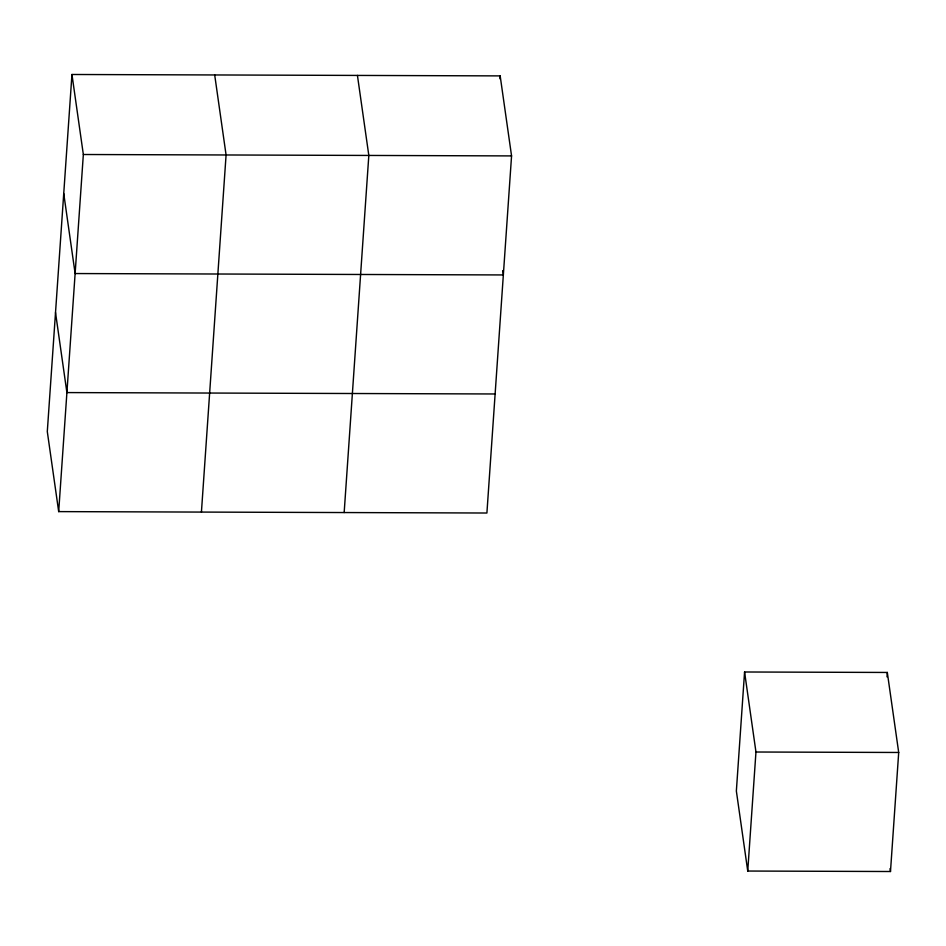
<?xml version="1.0" encoding="UTF-8"?>
<svg xmlns="http://www.w3.org/2000/svg" width="946" height="946" viewBox="0 0 946 946"><rect width="100%" height="100%" fill="white"/><g stroke="black" fill="none" stroke-linecap="round" stroke-linejoin="round"><path stroke-width="1.42" d="M71.955 74.486L47.3 431.589L58.687 511.609L486.906 513.016L511.561 155.913L500.174 75.893L71.955 74.486L83.343 154.505L58.687 511.609M201.427 512.07L226.082 154.978L214.695 74.959M344.167 512.543L368.822 155.451L357.434 75.42M499.973 78.837L500.174 75.893M744.573 671.991L736.355 791.022L747.742 871.041L890.482 871.514L898.7 752.472L887.313 672.452L744.573 671.991L755.96 752.011L747.742 871.041M887.005 676.863L887.313 672.452M83.343 154.505L511.561 155.913M495.125 393.974L66.906 392.578L55.518 312.558M755.96 752.011L898.7 752.472M890.068 868.594L890.482 871.514M502.728 270.58L503.343 274.943L75.124 273.548L63.737 193.528"/></g></svg>
